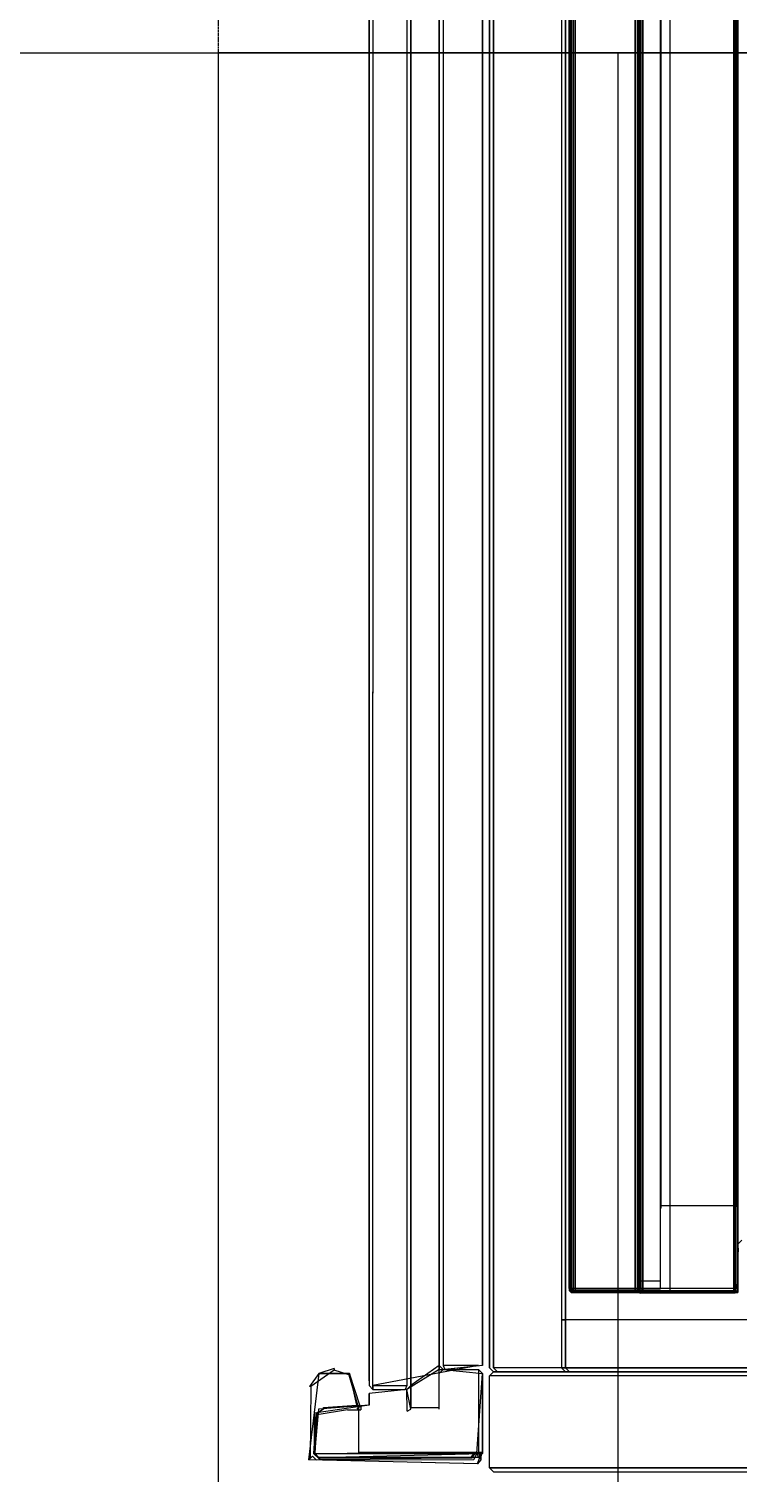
# Model space of a CAD drawing. Extents: x 11992 to 29481, y -6727 to 6811.
# Drawn here: x 15852.2 to 16029.7, y -1124.8 to -763.4 of the extents above; entities that cross this region are included whole.
import ezdxf

# ---------------------------------------------------------------- set-up
doc = ezdxf.new("R2010")
doc.units = 0
doc.header["$MEASUREMENT"] = 0
doc.linetypes.add('DASHED', pattern=[19.05, 12.7, -6.35])
doc.layers.get('0').update_dxf_attribs({"color": 8, "linetype": 'CONTINUOUS'})
doc.layers.add('DQ-BEAM-DASH', color=8, linetype='DASHED')

# ---------------------------------------------------------------- blocks, each defined once
blk = doc.blocks.new('MB-B')
at = {"layer": 'DQ-BEAM-DASH', "ltscale": 0.01}
blk.add_line((-14200, 4800), (-14200, 1800), dxfattribs=at)

msp = doc.modelspace()

# ---------------------------------------------------------------- linework, layer by layer
for p, q in [((15947.78, -539.09, -2387.56), (15947.78, -1108.46, -2387.56)), ((15947.78, -1108.46, -78.91), (15947.78, -539.09, -78.91)), ((15954.78, -539.09, -2387.56), (15954.78, -1108.46, -2387.56)), ((15954.78, -539.09, -78.91), (15954.78, -1108.46, -78.91)), ((15937.33, -544.79, -2381.58), (15937.32, -1102.86, -2381.58)), ((15938.32, -1102.86, -2415.25), (15938.33, -544.79, -2415.25)), ((15938.32, -1103.86, -84.15), (15938.33, -544.79, -50.9)), ((15946.77, -544.79, -2380.58), (15946.77, -1102.86, -2380.58)), ((15946.77, -544.79, -85.57), (15946.77, -1102.86, -85.57)), ((15947.77, -544.79, -2381.58), (15947.77, -1102.86, -2381.58)), ((15947.77, -1102.86, -2387.52), (15947.77, -544.79, -2387.52)), ((15947.77, -1102.86, -78.63), (15947.77, -544.79, -78.63)), ((15937.32, -545.92, -84.57), (15937.32, -1102.86, -84.57)), ((15937.32, -1101.72, -78.63), (15937.32, -545.92, -78.63)), ((15937.33, -545.92, -2387.52), (15937.32, -1101.72, -2387.52)), ((15937.32, -1101.72, -77.63), (15937.32, -545.92, -77.63)), ((15937.32, -1101.72, -2388.52), (15937.33, -545.92, -2388.52)), ((15954.84, -548.79, -77.63), (15954.84, -1098.86, -77.63)), ((15954.84, -548.79, -2388.52), (15954.84, -1098.86, -2388.52)), ((15954.84, -549.79, -2381.58), (15954.84, -1097.86, -2381.58)), ((15955.84, -549.79, -85.57), (15955.84, -1097.86, -85.57)), ((15955.84, -549.79, -2380.58), (15955.84, -1097.86, -2380.58)), ((15965.69, -549.79, -51.9), (15965.69, -1097.86, -51.9)), ((15965.69, -1097.86, -84.57), (15965.69, -549.79, -84.57)), ((15965.69, -1097.86, -2414.25), (15965.69, -549.79, -2414.25)), ((15967.49, -1098.46, -2416.43), (15967.49, -550.46, -2416.43)), ((15967.49, -1098.46, -2391.43), (15967.49, -550.46, -2391.43)), ((15967.49, -550.46, -2439.43), (15967.49, -1098.46, -2439.43)), ((15967.49, -550.46, -2414.43), (15967.49, -1098.46, -2414.43)), ((15968.49, -550.46, -2415.43), (15968.49, -1098.46, -2415.43)), ((15968.49, -550.46, -2390.43), (15968.49, -1098.46, -2390.43)), ((15968.49, -1098.46, -2440.43), (15968.49, -550.46, -2440.43)), ((15968.49, -1098.46, -2415.43), (15968.49, -550.46, -2415.43)), ((15985.49, -550.46, -48.68), (15985.49, -1098.46, -71.61)), ((15986.49, -1098.46, -72.61), (15986.49, -550.46, -72.61)), ((15986.49, -1098.46, -458.42), (15986.49, -550.46, -458.43)), ((15986.49, -550.46, -47.68), (15986.49, -1098.46, -47.67)), ((15986.49, -550.46, -433.49), (15986.49, -1098.46, -433.48)), ((15985.49, -562.41, -457.43), (15985.49, -1098.46, -434.48)), ((15987.37, -566.7, -1765.16), (15987.38, -1078.65, -1765.16)), ((15987.38, -1078.65, -1764.66), (15987.37, -566.7, -1764.66)), ((15987.37, -566.7, -1770.24), (15987.38, -1078.65, -1770.24)), ((15987.37, -566.7, -1918.3), (15987.38, -1078.65, -1918.3)), ((15987.38, -1078.65, -1917.8), (15987.37, -566.7, -1917.8)), ((15987.37, -566.7, -1923.38), (15987.38, -1078.65, -1923.38)), ((15987.5, -566.7, -1923.76), (15987.5, -1078.65, -1923.76)), ((15987.5, -566.7, -1764.28), (15987.5, -1078.65, -1764.28)), ((15987.5, -566.7, -1770.61), (15987.5, -1078.65, -1770.61)), ((15987.5, -566.7, -1917.43), (15987.5, -1078.65, -1917.43)), ((15987.87, -566.7, -1923.88), (15987.88, -1078.65, -1923.88)), ((15987.88, -1078.65, -1764.16), (15987.87, -566.7, -1764.16)), ((15987.87, -566.7, -1770.74), (15987.88, -1078.65, -1770.74)), ((15987.88, -1078.65, -1917.3), (15987.87, -566.7, -1917.3)), ((15988.37, -565.7, -1917.8), (15988.38, -1079.65, -1917.8)), ((15988.38, -1078.65, -1770.74), (15988.37, -565.7, -1770.24)), ((15988.37, -565.7, -1764.66), (15988.38, -1079.65, -1764.66)), ((15988.38, -1079.65, -1923.38), (15988.37, -566.7, -1923.88)), ((15988.9, -1078.65, -1770.74), (15988.9, -565.7, -1770.24)), ((15988.9, -1078.65, -1923.88), (15988.9, -565.7, -1923.38)), ((15988.9, -566.7, -1764.16), (15988.9, -1079.65, -1764.66)), ((15988.9, -566.7, -1917.3), (15988.9, -1079.65, -1917.8)), ((16003.95, -1079.65, -1766.42), (16003.95, -565.7, -1766.42)), ((16003.95, -565.7, -1919.57), (16003.95, -1078.65, -1920.07)), ((16003.95, -1079.65, -1917.8), (16003.95, -565.7, -1917.8)), ((16003.95, -566.2, -1764.16), (16003.95, -1079.15, -1764.16)), ((16004.48, -1079.15, -1919.9), (16004.48, -566.2, -1919.9)), ((16004.48, -1079.15, -1766.76), (16004.48, -566.2, -1766.76)), ((16004.82, -1079.52, -1766.59), (16004.82, -565.83, -1766.59)), ((16004.82, -565.83, -1919.73), (16004.82, -1079.52, -1919.73)), ((16004.94, -565.7, -1765.16), (16004.94, -1078.65, -1765.16)), ((16004.94, -565.7, -1766.21), (16004.94, -1079.65, -1766.21)), ((16004.94, -1079.65, -1764.66), (16004.94, -565.7, -1764.66)), ((16004.94, -1079.65, -1918.3), (16004.94, -565.7, -1918.3)), ((16004.94, -1079.15, -1917.3), (16004.94, -565.7, -1917.8)), ((16004.94, -566.7, -1919.36), (16004.94, -1079.65, -1919.36)), ((16004.99, -1079.67, -1918.45), (16004.99, -565.84, -1918.45)), ((16004.99, -1079.67, -2068.31), (16004.99, -565.84, -2068.31)), ((16004.99, -1079.67, -1915.16), (16004.99, -565.84, -1915.16)), ((16004.99, -566.4, -1761.46), (16004.99, -1079.11, -1761.46)), ((16004.99, -1079.11, -1601.18), (16004.99, -566.4, -1601.18)), ((16005.19, -1079.81, -2068.45), (16005.19, -565.7, -1918.31)), ((16005.19, -1079.81, -1765.17), (16005.19, -565.7, -1765.17)), ((16005.19, -566.7, -1914.3), (16005.19, -1078.81, -1914.3)), ((16005.19, -1078.81, -1766.17), (16005.19, -566.7, -1766.17)), ((16005.19, -566.7, -2067.45), (16005.19, -1078.81, -2067.45)), ((16005.19, -1078.81, -1919.31), (16005.19, -566.7, -1919.31)), ((16005.69, -565.7, -1762.16), (16005.69, -1079.81, -1762.16)), ((16005.69, -1079.81, -1600.48), (16005.69, -565.7, -1600.48)), ((16005.82, -1079.65, -1764.66), (16005.82, -565.7, -1764.66)), ((16005.82, -565.7, -1917.8), (16005.82, -1079.65, -1917.8)), ((16005.82, -565.7, -1765.16), (16005.82, -1079.65, -1765.16)), ((16005.82, -565.7, -1918.3), (16005.82, -1079.65, -1918.3)), ((16010.19, -566.7, -1914.3), (16010.19, -1078.81, -1914.3)), ((16010.19, -566.7, -1766.17), (16010.19, -1078.81, -1766.17)), ((16010.19, -566.7, -2067.45), (16010.19, -1078.81, -2067.45)), ((16010.19, -566.7, -1919.31), (16010.19, -1078.81, -1919.31)), ((16012.69, -1079.81, -1600.48), (16012.69, -565.7, -1600.48)), ((16012.69, -1079.81, -1762.16), (16012.69, -565.7, -1762.16)), ((16028.6, -565.7, -2068.45), (16028.6, -1079.81, -1918.31)), ((16028.6, -1079.81, -1915.3), (16028.6, -565.7, -1765.17)), ((16028.67, -565.7, -1765.16), (16028.67, -1079.65, -1765.16)), ((16028.67, -565.7, -1918.3), (16028.67, -1079.65, -1918.3)), ((16028.67, -1079.65, -1917.8), (16028.67, -566.7, -1917.3)), ((16028.67, -566.7, -1764.16), (16028.67, -1079.65, -1764.66)), ((16028.9, -1079.81, -1616.61), (16028.9, -565.7, -1616.61)), ((16028.9, -1079.81, -1762.16), (16028.9, -565.7, -1762.16)), ((16029.15, -1079.15, -1764.16), (16029.15, -566.2, -1764.16)), ((16029.15, -1079.15, -1917.3), (16029.15, -566.2, -1917.3)), ((16029.53, -1079.52, -1764.28), (16029.53, -565.83, -1764.28)), ((16029.53, -565.83, -1917.43), (16029.53, -1079.52, -1917.43)), ((16029.6, -566.4, -1761.46), (16029.6, -1079.11, -1761.46)), ((16029.6, -566.4, -1617.31), (16029.6, -1079.11, -1617.31)), ((16029.65, -1079.65, -1918.3), (16029.65, -565.7, -1918.3)), ((16029.65, -1079.65, -1917.8), (16029.65, -565.7, -1917.8)), ((16029.65, -565.7, -1764.66), (16029.65, -1079.65, -1764.66)), ((16029.65, -565.7, -1765.16), (16029.65, -1079.65, -1765.16)), ((16004.99, -1079.67, -1918.45), (16004.99, -568.56, -2065.59)), ((16005.19, -568.7, -1912.3), (16005.19, -1076.81, -1912.3)), ((16005.19, -568.7, -2065.45), (16005.19, -1076.81, -2065.45)), ((16010.22, -1076.81, -1912.3), (16010.22, -568.7, -1912.3)), ((16010.22, -1076.81, -2065.45), (16010.22, -568.7, -2065.45)), ((16029.6, -568.41, -2065.74), (16029.6, -1077.1, -1921.02)), ((16029.6, -582.46, -1911.28), (16029.6, -1067.54, -1911.28)), ((16029.6, -1067.54, -1897.28), (16029.6, -582.46, -1897.28)), ((16029.6, -582.46, -2064.43), (16029.6, -1067.54, -2064.43)), ((16029.6, -1067.54, -2050.43), (16029.6, -582.46, -2050.43)), ((16029.6, -582.46, -1760.16), (16029.6, -1067.54, -1760.16)), ((16029.6, -1067.54, -1746.16), (16029.6, -582.46, -1746.16)), ((16010.22, -1058.66, -1896.15), (16010.22, -586.86, -1896.15)), ((16010.22, -1058.66, -2049.3), (16010.22, -586.86, -2049.3)), ((16010.42, -1057.81, -1785.17), (16010.42, -587.71, -1895.3)), ((16010.42, -1057.81, -2048.45), (16010.42, -587.71, -1938.31)), ((16029.4, -587.71, -1785.17), (16029.4, -1057.81, -1785.17)), ((16029.4, -587.71, -1938.31), (16029.4, -1057.81, -1938.31)), ((16029.6, -586.86, -1896.15), (16029.6, -1058.66, -1784.32)), ((16029.6, -586.86, -2049.3), (16029.6, -1058.66, -1937.46)), ((12599.59, -769.4, -40.43), (19099.59, -769.4, -40.43)), ((12599.59, -769.4, 379.57), (19099.59, -769.4, 379.57)), ((16099.59, -769.4, -40.43), (15899.59, -769.41, -40.43)), ((15899.59, -769.41, 379.57), (16099.59, -769.4, 379.57)), ((15899.59, -769.41, 379.57), (15899.59, -2319.41, 379.57)), ((15899.59, -769.41, -40.43), (15899.59, -769.41, 379.57)), ((15899.59, -769.41, -40.43), (15899.59, -2319.41, -40.43)), ((15999.62, -769.41, -2440.43), (15999.62, -3969.41, -2440.43)), ((16099.62, -769.41, -2440.43), (15999.62, -769.41, -2440.43)), ((16010.22, -1058.66, -1784.32), (16010.42, -1057.81, -1785.17)), ((16010.42, -1057.81, -1895.3), (16010.22, -1058.66, -1896.15)), ((16010.22, -1058.66, -1937.46), (16010.42, -1057.81, -1938.31)), ((16010.42, -1057.81, -2048.45), (16010.22, -1058.66, -2049.3)), ((16010.22, -1076.81, -1912.3), (16010.22, -1058.66, -1896.15)), ((16010.22, -1076.81, -1768.17), (16010.22, -1058.66, -1784.32)), ((16010.22, -1076.81, -2065.45), (16010.22, -1058.66, -2049.3)), ((16010.22, -1076.81, -1921.31), (16010.22, -1058.66, -1937.46)), ((16010.42, -1057.81, -1895.3), (16029.4, -1057.81, -1895.3)), ((16010.42, -1057.81, -1785.17), (16029.4, -1057.81, -1785.17)), ((16010.42, -1057.81, -2048.45), (16029.4, -1057.81, -2048.45)), ((16010.42, -1057.81, -1938.31), (16029.4, -1057.81, -1938.31)), ((16029.6, -1058.66, -1896.15), (16029.4, -1057.81, -1895.3)), ((16029.6, -1058.66, -2049.3), (16029.4, -1057.81, -2048.45)), ((16029.6, -1058.66, -1784.32), (16029.4, -1057.81, -1785.17)), ((16029.6, -1058.66, -1937.46), (16029.4, -1057.81, -1938.31)), ((16029.6, -1067.54, -1911.28), (16030.6, -1066.54, -1913.28)), ((16029.6, -1067.54, -1897.28), (16030.6, -1066.54, -1895.28)), ((16029.6, -1067.54, -2064.43), (16030.6, -1066.54, -2066.43)), ((16029.6, -1067.54, -2050.43), (16030.6, -1066.54, -2048.43)), ((16029.6, -1067.54, -1760.16), (16030.1, -1067.04, -1761.66)), ((16029.6, -1067.54, -1746.16), (16030.1, -1067.04, -1744.66)), ((16029.6, -1067.54, -1911.28), (16029.6, -1067.54, -1897.28)), ((16029.6, -1067.54, -1911.28), (16029.71, -1069.41, -1911.28)), ((16029.6, -1067.54, -1897.28), (16029.71, -1069.41, -1897.28)), ((16029.6, -1067.54, -2064.43), (16029.6, -1067.54, -2050.43)), ((16029.6, -1067.54, -2064.43), (16029.71, -1069.41, -2064.43)), ((16029.6, -1067.54, -2050.43), (16029.71, -1069.41, -2050.43)), ((16029.6, -1067.54, -1760.16), (16029.6, -1067.54, -1746.16)), ((16029.6, -1067.54, -1760.16), (16029.71, -1069.41, -1760.16)), ((16029.6, -1067.54, -1746.16), (16029.71, -1069.41, -1746.16)), ((16004.99, -1076.95, -1912.45), (16005.19, -1076.81, -1912.3)), ((16004.99, -1076.95, -1921.17), (16005.19, -1076.81, -1921.31)), ((16004.99, -1076.95, -2065.59), (16005.19, -1076.81, -2065.45)), ((16004.99, -1076.95, -1768.03), (16005.19, -1076.81, -1768.17)), ((16004.99, -1076.95, -1912.45), (16004.99, -1076.95, -1768.03)), ((16004.99, -1076.95, -2065.59), (16004.99, -1076.95, -1921.17)), ((16010.22, -1076.81, -1912.3), (16005.19, -1076.81, -1912.3)), ((16010.22, -1076.81, -1768.17), (16005.19, -1076.81, -1768.17)), ((16005.19, -1076.81, -1912.3), (16005.19, -1076.81, -1768.17)), ((16010.22, -1076.81, -2065.45), (16005.19, -1076.81, -2065.45)), ((16010.22, -1076.81, -1921.31), (16005.19, -1076.81, -1921.31)), ((16005.19, -1076.81, -2065.45), (16005.19, -1076.81, -1921.31)), ((15987.38, -1078.65, -1765.16), (15987.44, -1079.08, -1765.16)), ((15987.38, -1078.65, -1764.66), (15987.44, -1079.08, -1764.66)), ((15987.38, -1078.65, -1770.24), (15987.44, -1079.08, -1770.24)), ((15987.38, -1078.65, -1764.66), (16004.94, -1078.65, -1766.21)), ((15987.38, -1078.65, -1918.3), (15987.44, -1079.08, -1918.3)), ((15987.38, -1078.65, -1917.8), (15987.44, -1079.08, -1917.8)), ((15988.38, -1078.65, -1764.16), (15987.38, -1078.65, -1764.66)), ((15987.38, -1078.65, -1923.38), (15987.44, -1079.08, -1923.38)), ((15987.38, -1078.65, -1917.8), (16004.48, -1078.65, -1919.9)), ((15988.38, -1078.65, -1917.3), (15987.38, -1078.65, -1917.8)), ((15987.44, -1079.08, -1917.8), (15987.52, -1079.05, -1917.43)), ((15987.44, -1079.08, -1770.24), (15987.52, -1079.05, -1770.61)), ((15987.44, -1079.08, -1923.38), (15987.52, -1079.05, -1923.76)), ((15987.44, -1079.08, -1764.66), (15987.52, -1079.05, -1764.28)), ((15987.62, -1079.4, -1770.24), (15987.44, -1079.08, -1770.24)), ((15987.44, -1079.08, -1917.8), (15987.44, -1079.08, -1918.3)), ((15987.44, -1079.08, -1917.8), (15987.62, -1079.4, -1917.8)), ((15987.44, -1079.08, -1918.3), (15987.62, -1079.4, -1918.3)), ((15987.44, -1079.08, -1918.3), (15987.44, -1079.08, -1923.38)), ((15987.62, -1079.4, -1923.38), (15987.44, -1079.08, -1923.38)), ((15987.44, -1079.08, -1764.66), (15987.44, -1079.08, -1765.16)), ((15987.44, -1079.08, -1764.66), (15987.62, -1079.4, -1764.66)), ((15987.44, -1079.08, -1765.16), (15987.62, -1079.4, -1765.16)), ((15987.44, -1079.08, -1765.16), (15987.44, -1079.08, -1770.24)), ((15987.5, -1078.65, -1917.43), (15987.52, -1079.05, -1917.43)), ((15987.5, -1078.65, -1923.76), (15987.52, -1079.05, -1923.76)), ((15987.5, -1078.65, -1764.28), (15987.52, -1079.05, -1764.28)), ((15987.5, -1078.65, -1770.61), (15987.52, -1079.05, -1770.61)), ((15987.78, -1078.96, -1764.16), (15987.52, -1079.05, -1764.28)), ((15987.78, -1078.96, -1770.74), (15987.52, -1079.05, -1770.61)), ((15987.78, -1078.96, -1917.3), (15987.52, -1079.05, -1917.43)), ((15987.78, -1078.96, -1923.88), (15987.52, -1079.05, -1923.76)), ((15987.52, -1079.05, -1764.28), (15987.71, -1079.31, -1764.28)), ((15987.52, -1079.05, -1917.43), (15987.71, -1079.31, -1917.43)), ((15987.52, -1079.05, -1770.61), (15987.71, -1079.31, -1770.61)), ((15987.52, -1079.05, -1923.76), (15987.71, -1079.31, -1923.76)), ((15987.62, -1079.4, -1770.24), (15987.71, -1079.31, -1770.61)), ((15987.62, -1079.4, -1917.8), (15987.71, -1079.31, -1917.43)), ((15987.62, -1079.4, -1923.38), (15987.71, -1079.31, -1923.76)), ((15987.62, -1079.4, -1764.66), (15987.71, -1079.31, -1764.28)), ((15987.62, -1079.4, -1765.16), (15987.62, -1079.4, -1770.24)), ((15987.62, -1079.4, -1917.8), (15987.62, -1079.4, -1918.3)), ((15987.62, -1079.4, -1917.8), (15987.94, -1079.58, -1917.8)), ((15987.94, -1079.58, -1770.24), (15987.62, -1079.4, -1770.24)), ((15987.62, -1079.4, -1918.3), (15987.62, -1079.4, -1923.38)), ((15987.94, -1079.58, -1923.38), (15987.62, -1079.4, -1923.38)), ((15987.94, -1079.58, -1765.16), (15987.62, -1079.4, -1765.16)), ((15987.62, -1079.4, -1764.66), (15987.62, -1079.4, -1765.16)), ((15987.62, -1079.4, -1764.66), (15987.94, -1079.58, -1764.66)), ((15987.94, -1079.58, -1918.3), (15987.62, -1079.4, -1918.3)), ((15987.98, -1079.04, -1764.16), (15987.71, -1079.31, -1764.28)), ((15987.98, -1079.04, -1770.74), (15987.71, -1079.31, -1770.61)), ((15987.98, -1079.04, -1917.3), (15987.71, -1079.31, -1917.43)), ((15987.98, -1079.04, -1923.88), (15987.71, -1079.31, -1923.76)), ((15987.97, -1079.5, -1764.28), (15987.71, -1079.31, -1764.28)), ((15987.97, -1079.5, -1770.61), (15987.71, -1079.31, -1770.61)), ((15987.97, -1079.5, -1917.43), (15987.71, -1079.31, -1917.43)), ((15987.97, -1079.5, -1923.76), (15987.71, -1079.31, -1923.76)), ((15987.88, -1078.65, -1770.74), (15987.78, -1078.96, -1770.74)), ((15987.88, -1078.65, -1923.88), (15987.78, -1078.96, -1923.88)), ((15987.88, -1078.65, -1764.16), (15987.78, -1078.96, -1764.16)), ((15987.88, -1078.65, -1917.3), (15987.78, -1078.96, -1917.3)), ((15987.78, -1078.96, -1764.16), (15987.98, -1079.04, -1764.16)), ((15987.98, -1079.04, -1770.74), (15987.78, -1078.96, -1770.74)), ((15987.78, -1078.96, -1917.3), (15987.98, -1079.04, -1917.3)), ((15987.98, -1079.04, -1923.88), (15987.78, -1078.96, -1923.88)), ((15987.94, -1079.58, -1764.66), (15987.97, -1079.5, -1764.28)), ((15987.94, -1079.58, -1770.24), (15987.97, -1079.5, -1770.61)), ((15987.94, -1079.58, -1917.8), (15987.97, -1079.5, -1917.43)), ((15987.94, -1079.58, -1923.38), (15987.97, -1079.5, -1923.76)), ((15987.94, -1079.58, -1764.66), (15988.38, -1079.65, -1764.66)), ((15987.94, -1079.58, -1770.24), (15987.94, -1079.58, -1765.16)), ((15987.94, -1079.58, -1770.24), (15988.38, -1079.65, -1770.24)), ((15987.94, -1079.58, -1917.8), (15988.38, -1079.65, -1917.8)), ((15988.38, -1079.65, -1765.16), (15987.94, -1079.58, -1765.16)), ((15987.94, -1079.58, -1923.38), (15987.94, -1079.58, -1918.3)), ((15987.94, -1079.58, -1923.38), (15988.38, -1079.65, -1923.38)), ((15987.94, -1079.58, -1765.16), (15987.94, -1079.58, -1764.66)), ((15988.38, -1079.65, -1918.3), (15987.94, -1079.58, -1918.3)), ((15987.94, -1079.58, -1918.3), (15987.94, -1079.58, -1917.8)), ((15988.06, -1079.24, -1770.74), (15987.97, -1079.5, -1770.61)), ((15988.06, -1079.24, -1764.16), (15987.97, -1079.5, -1764.28)), ((15988.06, -1079.24, -1923.88), (15987.97, -1079.5, -1923.76)), ((15988.06, -1079.24, -1917.3), (15987.97, -1079.5, -1917.43)), ((15987.97, -1079.5, -1764.28), (15988.38, -1079.52, -1764.28)), ((15988.38, -1079.52, -1770.61), (15987.97, -1079.5, -1770.61)), ((15987.97, -1079.5, -1917.43), (15988.38, -1079.52, -1917.43)), ((15988.38, -1079.52, -1923.76), (15987.97, -1079.5, -1923.76)), ((15988.38, -1078.65, -1764.16), (15987.98, -1079.04, -1764.16)), ((15988.38, -1078.65, -1917.3), (15987.98, -1079.04, -1917.3)), ((15988.38, -1078.65, -1770.74), (15987.98, -1079.04, -1770.74)), ((15988.38, -1078.65, -1923.88), (15987.98, -1079.04, -1923.88)), ((15988.06, -1079.24, -1770.74), (15987.98, -1079.04, -1770.74)), ((15987.98, -1079.04, -1764.16), (15988.06, -1079.24, -1764.16)), ((15988.06, -1079.24, -1923.88), (15987.98, -1079.04, -1923.88)), ((15987.98, -1079.04, -1917.3), (15988.06, -1079.24, -1917.3)), ((15988.38, -1079.15, -1764.16), (15988.06, -1079.24, -1764.16)), ((15988.38, -1079.15, -1923.88), (15988.06, -1079.24, -1923.88)), ((15988.38, -1079.15, -1917.3), (15988.06, -1079.24, -1917.3)), ((15988.38, -1079.15, -1770.74), (15988.06, -1079.24, -1770.74)), ((16005.82, -1078.65, -1764.16), (15988.38, -1078.65, -1764.16)), ((16005.82, -1078.65, -1917.3), (15988.38, -1078.65, -1917.3)), ((15988.38, -1078.65, -1770.74), (15988.38, -1079.65, -1770.24)), ((15988.38, -1079.15, -1764.16), (16029.15, -1079.15, -1764.16)), ((15988.38, -1079.15, -1917.3), (16029.15, -1079.15, -1917.3)), ((16004.48, -1079.15, -1766.76), (15988.38, -1079.15, -1770.74)), ((16004.48, -1079.15, -1919.9), (15988.38, -1079.15, -1923.88)), ((16004.82, -1079.52, -1919.73), (15988.38, -1079.52, -1923.76)), ((16029.53, -1079.52, -1917.43), (15988.38, -1079.52, -1917.43)), ((15988.38, -1079.52, -1764.28), (16029.53, -1079.52, -1764.28)), ((16004.82, -1079.52, -1766.59), (15988.38, -1079.52, -1770.61)), ((15988.38, -1079.65, -1765.16), (16005.82, -1079.65, -1764.66)), ((15988.38, -1079.65, -1764.66), (15988.9, -1079.65, -1764.66)), ((15988.38, -1079.65, -1770.24), (16004.94, -1079.65, -1765.16)), ((15988.38, -1079.65, -1923.38), (16004.94, -1079.65, -1919.36)), ((15988.38, -1079.65, -1917.8), (15988.9, -1079.65, -1917.8)), ((15988.9, -1078.65, -1770.74), (15988.9, -1079.65, -1770.24)), ((15988.9, -1078.65, -1923.88), (15988.9, -1079.65, -1923.38)), ((15988.9, -1079.65, -1918.3), (15988.9, -1079.65, -1923.38)), ((16003.95, -1079.65, -1766.42), (15988.9, -1079.65, -1770.24)), ((15988.9, -1079.65, -1917.8), (16003.95, -1079.65, -1917.8)), ((16003.95, -1078.65, -1920.07), (16003.95, -1079.65, -1919.57)), ((16003.95, -1079.65, -1764.66), (16003.95, -1079.15, -1764.16)), ((16004.94, -1079.65, -1917.8), (16003.95, -1079.65, -1918.3)), ((16028.67, -1079.65, -1917.8), (16003.95, -1079.65, -1919.57)), ((16003.95, -1079.65, -1764.66), (16004.94, -1079.65, -1766.21)), ((16004.94, -1078.65, -1918.3), (16004.48, -1078.65, -1919.9)), ((16004.48, -1079.15, -1766.76), (16004.82, -1079.52, -1766.59)), ((16004.48, -1079.15, -1919.9), (16004.82, -1079.52, -1919.73)), ((16004.94, -1079.65, -1766.21), (16004.82, -1079.52, -1766.59)), ((16004.94, -1079.65, -1919.36), (16004.82, -1079.52, -1919.73)), ((16029.65, -1078.65, -1764.66), (16004.94, -1078.65, -1766.21)), ((16004.94, -1079.65, -1765.16), (16004.94, -1078.65, -1765.16)), ((16029.65, -1078.65, -1917.8), (16004.94, -1078.65, -1918.3)), ((16004.94, -1079.65, -1917.8), (16004.94, -1079.15, -1917.3)), ((16004.94, -1079.65, -1765.16), (16004.94, -1079.65, -1764.66)), ((16029.65, -1079.65, -1764.66), (16004.94, -1079.65, -1766.21)), ((16004.94, -1079.65, -1919.36), (16005.82, -1079.65, -1918.3)), ((16004.99, -1079.11, -1761.46), (16004.99, -1079.11, -1601.18)), ((16004.99, -1079.11, -1761.46), (16005.69, -1079.81, -1762.16)), ((16004.99, -1079.11, -1601.18), (16005.69, -1079.81, -1600.48)), ((16004.99, -1079.67, -1915.16), (16004.99, -1079.67, -1765.31)), ((16004.99, -1079.67, -1915.16), (16005.19, -1079.81, -1915.3)), ((16004.99, -1079.67, -1918.45), (16005.19, -1079.81, -1918.31)), ((16004.99, -1079.67, -2068.31), (16004.99, -1079.67, -1918.45)), ((16004.99, -1079.67, -2068.31), (16005.19, -1079.81, -2068.45)), ((16004.99, -1079.67, -1765.31), (16005.19, -1079.81, -1765.17)), ((16010.19, -1078.81, -1766.17), (16005.19, -1078.81, -1914.3)), ((16028.6, -1079.81, -1765.17), (16005.19, -1079.81, -1765.17)), ((16028.6, -1079.81, -1918.31), (16005.19, -1079.81, -1918.31)), ((16028.6, -1079.81, -1915.3), (16005.19, -1079.81, -1915.3)), ((16005.19, -1079.81, -1915.3), (16005.19, -1079.81, -1765.17)), ((16028.6, -1079.81, -2068.45), (16005.19, -1079.81, -2068.45)), ((16005.19, -1079.81, -2068.45), (16005.19, -1079.81, -1918.31)), ((16028.9, -1079.81, -1762.16), (16005.69, -1079.81, -1600.48)), ((16028.67, -1079.65, -1765.16), (16005.82, -1079.65, -1765.16)), ((16010.19, -1078.81, -1919.31), (16010.19, -1078.81, -2067.45)), ((16010.19, -1078.81, -2067.45), (16010.19, -1078.81, -1919.31)), ((16028.9, -1079.81, -1616.61), (16012.69, -1079.81, -1600.48)), ((16028.6, -1079.81, -1765.17), (16029.6, -1077.1, -1767.87)), ((16028.6, -1079.81, -1918.31), (16029.6, -1077.1, -1921.02)), ((16028.6, -1079.81, -1915.3), (16029.6, -1077.1, -1912.6)), ((16028.6, -1079.81, -2068.45), (16029.6, -1077.1, -2065.74)), ((16028.67, -1079.65, -1917.8), (16029.65, -1079.65, -1918.3)), ((16028.67, -1079.65, -1764.66), (16029.65, -1079.65, -1765.16)), ((16029.6, -1079.11, -1617.31), (16028.9, -1079.81, -1616.61)), ((16029.6, -1079.11, -1761.46), (16028.9, -1079.81, -1762.16)), ((16029.53, -1079.52, -1917.43), (16029.15, -1079.15, -1917.3)), ((16029.53, -1079.52, -1764.28), (16029.15, -1079.15, -1764.16)), ((16029.65, -1079.65, -1917.8), (16029.53, -1079.52, -1917.43)), ((16029.65, -1079.65, -1764.66), (16029.53, -1079.52, -1764.28)), ((16029.6, -1077.1, -1912.6), (16029.6, -1077.1, -1767.87)), ((16029.6, -1077.1, -2065.74), (16029.6, -1077.1, -1921.02)), ((16029.6, -1079.11, -1617.31), (16029.6, -1079.11, -1761.46)), ((16029.65, -1079.65, -1764.66), (16029.65, -1079.65, -1765.16)), ((15985.49, -1086.5, -48.67), (15986.49, -1086.5, -47.67)), ((16106.35, -1086.5, -72.61), (15985.49, -1086.5, -71.61)), ((15985.49, -1086.5, -434.48), (15986.49, -1086.5, -433.48)), ((16106.35, -1086.5, -458.42), (15985.49, -1086.5, -457.42)), ((16531.62, -1086.5, -47.67), (15986.49, -1086.5, -47.67)), ((16106.35, -1086.5, -433.48), (15986.49, -1086.5, -433.48)), ((15964.69, -1097.86, -2415.25), (15938.32, -1102.86, -2415.25)), ((15964.69, -1097.86, -50.9), (15938.32, -1102.86, -50.9)), ((15954.84, -1097.86, -2387.52), (15947.77, -1102.86, -2387.52)), ((15954.84, -1097.86, -78.63), (15947.77, -1102.86, -78.63)), ((15954.84, -1097.86, -2387.52), (15954.84, -1097.86, -2381.58)), ((15954.84, -1097.86, -78.63), (15954.84, -1097.86, -84.57)), ((15955.84, -1098.86, -84.15), (15954.84, -1097.86, -84.57)), ((15955.84, -1097.86, -2380.58), (15956.26, -1098.86, -2381.58)), ((15964.69, -1097.86, -2415.25), (15955.84, -1097.86, -2380.58)), ((15964.69, -1097.86, -50.9), (15955.84, -1097.86, -85.57)), ((15955.84, -1098.86, -84.15), (15964.69, -1097.86, -85.57)), ((15965.69, -1097.86, -2381.58), (15956.26, -1098.86, -2381.58)), ((15967.49, -1098.46, -2416.43), (15968.49, -1099.46, -2417.43)), ((15967.49, -1098.46, -2391.43), (15968.49, -1099.46, -2392.43)), ((15967.49, -1098.46, -2439.43), (15968.49, -1099.46, -2438.43)), ((15967.49, -1098.46, -2414.43), (15968.49, -1099.46, -2413.43)), ((15968.49, -1098.46, -2415.43), (15969.49, -1099.46, -2416.43)), ((15968.49, -1098.46, -2390.43), (15969.49, -1099.46, -2391.43)), ((15968.49, -1098.46, -2440.43), (15969.49, -1099.46, -2439.43)), ((16549.62, -1098.46, -2415.43), (15968.49, -1098.46, -2415.43)), ((15968.49, -1098.46, -2415.43), (15969.49, -1099.46, -2414.43)), ((16531.61, -1098.46, -2390.43), (15968.49, -1098.46, -2390.43)), ((15986.49, -1099.46, -49.67), (15985.49, -1098.46, -48.67)), ((15986.49, -1099.46, -435.48), (15985.49, -1098.46, -434.48)), ((15986.49, -1099.46, -70.61), (15985.49, -1098.46, -71.61)), ((15986.49, -1099.46, -456.42), (15985.49, -1098.46, -457.42)), ((15985.49, -1098.46, -48.67), (16106.35, -1098.46, -72.61)), ((15985.49, -1098.46, -434.48), (16106.35, -1098.46, -458.42)), ((15985.49, -1098.46, -48.67), (16531.62, -1098.46, -47.67)), ((16106.35, -1098.46, -433.48), (15985.49, -1098.46, -434.48)), ((15987.49, -1099.46, -71.61), (15986.49, -1098.46, -72.61)), ((15987.49, -1099.46, -457.42), (15986.49, -1098.46, -458.42)), ((15987.49, -1099.46, -48.67), (15986.49, -1098.46, -47.67)), ((15987.49, -1099.46, -434.48), (15986.49, -1098.46, -433.48)), ((15924.78, -1099.91, -2385.33), (15922.21, -1121.5, -2385.33)), ((15924.78, -1099.91, -80.42), (15922.21, -1121.5, -80.43)), ((15924.78, -1099.91, -51.34), (15922.4, -1103.14, -51.34)), ((15924.78, -1099.91, -2414.42), (15922.4, -1103.14, -2414.42)), ((15928.62, -1099.02, -50.86), (15922.76, -1103.18, -50.86)), ((15928.62, -1099.02, -2414.9), (15922.76, -1103.18, -2414.9)), ((15928.62, -1098.66, -51.34), (15924.78, -1099.91, -51.34)), ((15928.62, -1098.66, -2414.42), (15924.78, -1099.91, -2414.42)), ((15932.47, -1099.91, -80.42), (15924.78, -1099.91, -51.34)), ((15924.78, -1099.91, -2414.42), (15932.47, -1099.91, -2385.33)), ((15928.62, -1098.66, -2414.42), (15928.62, -1099.02, -2414.9)), ((15928.62, -1098.66, -51.34), (15928.62, -1099.02, -50.86)), ((15932.25, -1100.2, -2414.9), (15928.62, -1099.02, -2414.9)), ((15932.25, -1100.2, -50.86), (15928.62, -1099.02, -50.86)), ((15932.25, -1100.2, -2414.9), (15932.47, -1099.91, -2385.33)), ((15932.25, -1100.2, -50.86), (15932.47, -1099.91, -80.42)), ((15932.25, -1100.2, -50.86), (15934.78, -1108.93, -50.84)), ((15932.25, -1100.2, -2414.9), (15934.78, -1108.93, -2414.91)), ((15935.15, -1108.04, -80.42), (15932.47, -1099.91, -80.42)), ((15932.47, -1099.91, -2385.33), (15934.17, -1107.8, -2384.35)), ((15932.47, -1099.91, -80.42), (15934.17, -1107.8, -81.4)), ((15935.15, -1108.04, -2385.33), (15932.47, -1099.91, -2385.33)), ((15937.32, -1101.72, -2414.25), (15937.32, -1102.86, -2414.25)), ((15937.32, -1101.72, -2381.58), (15937.32, -1101.72, -2387.52)), ((15937.32, -1101.72, -84.57), (15937.32, -1101.72, -78.63)), ((15937.32, -1101.72, -2388.52), (15937.32, -1101.72, -2414.25)), ((15937.32, -1101.72, -77.63), (15937.32, -1101.72, -51.9)), ((15937.32, -1101.72, -51.9), (15937.32, -1102.86, -51.9)), ((15954.84, -1098.86, -77.63), (15946.77, -1103.86, -78.63)), ((15954.84, -1098.86, -2388.52), (15946.77, -1103.86, -2387.52)), ((15954.84, -1099.86, -2414.25), (15955.84, -1098.86, -2414.25)), ((15954.84, -1099.86, -51.9), (15955.84, -1098.86, -51.9)), ((15954.84, -1098.86, -2388.52), (15956.26, -1098.86, -2381.58)), ((15954.84, -1098.86, -77.63), (15955.84, -1098.86, -84.15)), ((15954.84, -1108.79, -51.9), (15954.84, -1099.86, -51.9)), ((15954.84, -1099.86, -2414.25), (15954.84, -1099.86, -51.9)), ((15954.84, -1108.79, -2414.25), (15954.84, -1099.86, -2414.25)), ((15955.84, -1098.86, -2414.25), (15965.69, -1099.86, -2414.25)), ((15955.84, -1098.86, -2414.25), (15964.69, -1098.86, -51.9)), ((15964.27, -1119.95, -2415.25), (15965.69, -1099.86, -2414.25)), ((15964.69, -1098.86, -51.9), (15964.69, -1119.53, -50.9)), ((15965.69, -1099.86, -51.9), (15964.69, -1098.86, -51.9)), ((15965.69, -1099.86, -51.9), (15965.69, -1119.95, -51.9)), ((15965.69, -1119.95, -2414.25), (15965.69, -1099.86, -2414.25)), ((15965.69, -1099.86, -51.9), (15965.69, -1099.86, -2414.25)), ((15968.49, -1099.46, -51.36), (15967.49, -1100.46, -50.36)), ((15968.49, -1099.46, -2439.43), (15967.49, -1100.46, -2440.43)), ((16550.62, -1100.46, -2440.43), (15967.49, -1100.46, -2440.43)), ((15967.49, -1123.46, -2440.43), (15967.49, -1100.46, -2440.43)), ((15967.49, -1123.46, -50.36), (15967.49, -1100.46, -50.36)), ((16550.62, -1100.46, -50.36), (15967.49, -1100.46, -50.36)), ((15967.49, -1100.46, -50.36), (15967.49, -1100.46, -2440.43)), ((15969.49, -1099.46, -2439.43), (15968.49, -1099.46, -2438.43)), ((15969.49, -1099.46, -2414.43), (15968.49, -1099.46, -2413.43)), ((15968.49, -1099.46, -2392.43), (16530.61, -1099.46, -2391.43)), ((15968.49, -1099.46, -2417.43), (16549.62, -1099.46, -2417.43)), ((15968.49, -1099.46, -51.36), (15968.49, -1099.46, -2439.43)), ((15968.49, -1099.46, -51.36), (16549.62, -1099.46, -51.36)), ((16549.62, -1099.46, -2438.43), (15969.49, -1099.46, -2416.43)), ((15969.49, -1099.46, -2391.43), (16530.61, -1099.46, -2414.43)), ((15987.49, -1099.46, -48.67), (16106.37, -1099.46, -71.61)), ((15987.49, -1099.46, -434.48), (16106.37, -1099.46, -457.42)), ((15922.76, -1103.18, -2414.9), (15922.4, -1103.14, -2414.42)), ((15922.76, -1103.18, -50.86), (15922.4, -1103.14, -51.34)), ((15922.76, -1103.18, -50.86), (15922.59, -1121.17, -50.86)), ((15922.76, -1103.18, -2414.9), (15922.59, -1121.17, -2414.9)), ((15937.32, -1102.86, -2381.58), (15938.32, -1103.86, -2382)), ((15937.32, -1102.86, -84.57), (15938.32, -1103.86, -84.15)), ((15946.77, -1103.86, -51.9), (15937.32, -1104.86, -51.9)), ((15937.32, -1107.8, -51.9), (15937.32, -1104.86, -51.9)), ((15937.33, -1104.86, -2414.25), (15937.32, -1104.86, -51.9)), ((15946.77, -1103.86, -2414.25), (15937.33, -1104.86, -2414.25)), ((15937.33, -1104.86, -2414.25), (15937.33, -1107.8, -2414.25)), ((15938.32, -1102.86, -2415.25), (15938.32, -1103.86, -2382)), ((15938.32, -1102.86, -2415.25), (15946.77, -1102.86, -2380.58)), ((15938.32, -1102.86, -50.9), (15946.77, -1102.86, -85.57)), ((15938.32, -1103.86, -84.15), (15946.35, -1103.86, -84.57)), ((15938.32, -1103.86, -2382), (15946.35, -1103.86, -2381.58)), ((15946.77, -1102.86, -2380.58), (15946.35, -1103.86, -2381.58)), ((15946.77, -1102.86, -85.57), (15946.35, -1103.86, -84.57)), ((15947.77, -1102.86, -2387.52), (15946.77, -1103.86, -2387.52)), ((15947.77, -1102.86, -78.63), (15946.77, -1103.86, -78.63)), ((15946.77, -1103.86, -2414.25), (15946.77, -1103.86, -51.9)), ((15947.77, -1108.79, -51.9), (15946.77, -1103.86, -51.9)), ((15946.89, -1109.28, -50.9), (15946.77, -1103.86, -51.9)), ((15946.89, -1109.28, -2415.25), (15946.77, -1103.86, -2414.25)), ((15947.77, -1108.79, -2414.25), (15946.77, -1103.86, -2414.25)), ((15947.77, -1102.86, -2387.52), (15947.77, -1102.86, -2381.58)), ((15937.33, -1107.8, -2414.25), (15923.72, -1109.8, -2414.25)), ((15924.72, -1108.8, -51.9), (15923.72, -1119.95, -51.9)), ((15926.04, -1108.72, -2384.6), (15924.11, -1110.05, -2384.6)), ((15926.04, -1108.72, -81.15), (15924.11, -1110.05, -81.15)), ((15931.95, -1108.97, -2386.27), (15924.35, -1110.27, -2386.34)), ((15931.95, -1108.97, -79.49), (15924.35, -1110.27, -79.42)), ((15937.32, -1107.8, -51.9), (15924.72, -1108.8, -51.9)), ((15925.9, -1108.36, -81.4), (15934.17, -1107.8, -81.4)), ((15925.9, -1108.36, -2384.35), (15934.17, -1107.8, -2384.35)), ((15926.04, -1108.72, -2384.6), (15925.9, -1108.36, -2384.35)), ((15926.04, -1108.72, -81.15), (15925.9, -1108.36, -81.4)), ((15931.95, -1108.97, -79.49), (15934.45, -1108.97, -76.12)), ((15931.95, -1108.97, -2386.27), (15935.28, -1108.97, -2399.88)), ((15935.15, -1108.04, -80.42), (15934.17, -1107.8, -81.4)), ((15935.15, -1108.04, -2385.33), (15934.17, -1107.8, -2384.35)), ((15934.34, -1108.69, -2385.28), (15935.15, -1108.04, -2385.33)), ((15934.34, -1108.69, -80.47), (15935.15, -1108.04, -80.42)), ((15934.34, -1108.69, -2385.28), (15934.45, -1108.97, -2389.63)), ((15934.34, -1108.69, -80.47), (15934.45, -1108.97, -76.12)), ((15934.45, -1108.97, -76.12), (15935.28, -1108.97, -65.88)), ((15934.76, -1119.65, -50.36), (15934.78, -1108.93, -50.84)), ((15934.76, -1119.65, -2415.4), (15934.78, -1108.93, -2414.91)), ((15934.78, -1108.93, -2414.91), (15935.28, -1108.97, -2399.88)), ((15934.78, -1108.93, -50.84), (15935.28, -1108.97, -65.88)), ((15935.15, -1108.04, -2385.33), (15935.28, -1108.08, -2399.88)), ((15935.15, -1108.04, -80.42), (15935.28, -1108.08, -65.88)), ((15935.28, -1108.08, -2399.88), (15935.28, -1108.97, -2399.88)), ((15935.28, -1108.08, -65.88), (15935.28, -1108.97, -65.88)), ((15937.33, -1107.8, -2414.25), (15937.32, -1107.8, -51.9)), ((15946.89, -1109.28, -50.9), (15947.77, -1108.79, -51.9)), ((15946.89, -1109.28, -2415.25), (15947.77, -1108.79, -2414.25)), ((15947.78, -1108.46, -2387.56), (15947.78, -1108.46, -78.91)), ((15954.78, -1108.46, -78.91), (15947.78, -1108.46, -78.91)), ((15954.78, -1108.46, -2387.56), (15947.78, -1108.46, -2387.56)), ((15954.78, -1108.46, -78.91), (15954.78, -1108.46, -2387.56)), ((15954.84, -1108.79, -2414.25), (15954.84, -1108.79, -51.9)), ((15924.11, -1110.05, -2384.6), (15923.46, -1119.93, -2384.6)), ((15924.11, -1110.05, -81.15), (15923.46, -1119.93, -81.15)), ((15923.72, -1109.8, -2413.12), (15923.72, -1119.95, -2413.12)), ((15923.72, -1109.8, -2414.25), (15923.72, -1119.95, -2414.25)), ((15923.72, -1119.95, -53.03), (15923.72, -1109.8, -53.03)), ((15923.72, -1109.8, -53.03), (15923.72, -1109.8, -2413.12)), ((15924.35, -1110.27, -2386.34), (15923.75, -1119.81, -2386.34)), ((15924.35, -1110.27, -79.42), (15923.75, -1119.81, -79.42)), ((15924.35, -1110.27, -2386.34), (15924.11, -1110.05, -2384.6)), ((15924.35, -1110.27, -79.42), (15924.11, -1110.05, -81.15)), ((15923.75, -1119.81, -79.42), (15923.46, -1119.93, -81.15)), ((15923.75, -1119.81, -2386.34), (15923.46, -1119.93, -2384.6)), ((15923.46, -1119.93, -81.15), (15924.83, -1121.21, -81.15)), ((15923.46, -1119.93, -2384.6), (15924.83, -1121.21, -2384.6)), ((15923.72, -1119.95, -51.9), (15964.69, -1119.53, -50.9)), ((15923.72, -1119.95, -51.9), (15924.72, -1120.95, -51.9)), ((15923.72, -1119.95, -2413.12), (15964.27, -1119.95, -2415.25)), ((15923.72, -1119.95, -53.03), (15923.72, -1119.95, -2413.12)), ((15923.72, -1119.95, -53.03), (15923.72, -1119.95, -51.9)), ((15923.72, -1119.95, -2414.25), (15924.72, -1120.95, -2414.25)), ((15923.75, -1119.81, -2386.34), (15924.68, -1120.84, -2386.34)), ((15923.75, -1119.81, -79.42), (15924.68, -1120.84, -79.42)), ((15924.72, -1120.95, -51.9), (15965.69, -1119.95, -51.9)), ((15934.76, -1119.65, -2415.4), (15964.05, -1119.65, -2374.05)), ((15965.51, -1119.65, -51.38), (15934.76, -1119.65, -50.36)), ((15962.92, -1120.84, -90.03), (15963.85, -1119.65, -90.4)), ((15962.92, -1120.84, -2375.72), (15963.85, -1119.65, -2375.35)), ((15962.96, -1120.88, -91.01), (15963.9, -1119.83, -91.36)), ((15963.1, -1121.01, -2374.4), (15964.05, -1119.65, -2374.05)), ((15963.51, -1121.41, -91.78), (15964.45, -1119.65, -92.12)), ((15963.51, -1121.41, -2373.98), (15964.45, -1119.65, -2373.63)), ((15963.85, -1119.65, -2375.35), (15964.05, -1119.65, -2374.05)), ((15963.85, -1119.65, -90.4), (15964.05, -1119.65, -91.7)), ((15963.9, -1119.83, -91.36), (15964.05, -1119.89, -91.7)), ((15964.05, -1119.89, -91.7), (15964.05, -1119.65, -91.7)), ((15964.27, -1119.95, -2415.25), (15964.69, -1120.95, -2414.25)), ((15964.45, -1119.65, -92.12), (15965.51, -1119.65, -51.38)), ((15964.51, -1122.49, -2414.38), (15965.51, -1119.65, -2414.38)), ((15964.51, -1122.49, -51.38), (15965.51, -1119.65, -51.38)), ((15965.69, -1119.95, -51.9), (15964.69, -1119.53, -50.9)), ((15965.69, -1119.95, -2414.25), (15964.69, -1120.95, -2414.25)), ((15965.4, -1121.5, -2374.36), (15964.73, -1119.65, -2373.63)), ((15965.4, -1121.5, -91.4), (15964.73, -1119.65, -92.12)), ((15965.4, -1121.5, -2374.36), (15965.51, -1119.65, -2374.31)), ((15965.4, -1121.5, -91.4), (15965.51, -1119.65, -91.44)), ((15965.69, -1119.95, -2414.25), (15965.69, -1119.95, -51.9)), ((15922.21, -1121.5, -2385.33), (15923.19, -1120.61, -2384.35)), ((15922.21, -1121.5, -80.43), (15923.19, -1120.61, -81.4)), ((15922.59, -1121.17, -2414.9), (15922.21, -1121.5, -2414.42)), ((15922.59, -1121.17, -50.86), (15922.21, -1121.5, -51.34)), ((15922.21, -1121.5, -51.34), (15922.21, -1121.5, -80.43)), ((15964.51, -1122.49, -2414.38), (15922.21, -1121.5, -2414.42)), ((15922.21, -1121.5, -2414.42), (15922.21, -1121.5, -2385.33)), ((15964.56, -1122.49, -2374.66), (15922.21, -1121.5, -2385.33)), ((15964.51, -1122.49, -51.38), (15922.21, -1121.5, -51.34)), ((15964.56, -1122.49, -91.09), (15922.21, -1121.5, -80.43)), ((15924.09, -1121.48, -81.4), (15923.19, -1120.61, -81.4)), ((15924.09, -1121.48, -2384.35), (15923.19, -1120.61, -2384.35)), ((15924.09, -1121.48, -81.4), (15963.51, -1121.41, -91.78)), ((15924.09, -1121.48, -2384.35), (15963.51, -1121.41, -2373.98)), ((15924.61, -1120.9, -2384.97), (15924.68, -1120.84, -2386.34)), ((15924.61, -1120.9, -80.78), (15924.68, -1120.84, -79.42)), ((15924.61, -1120.9, -2384.97), (15924.94, -1121.02, -2384.97)), ((15924.94, -1121.02, -80.78), (15924.61, -1120.9, -80.78)), ((15924.68, -1120.84, -2386.34), (15962.92, -1120.84, -2375.72)), ((15924.68, -1120.84, -79.42), (15962.92, -1120.84, -90.03)), ((15964.69, -1120.95, -2414.25), (15924.72, -1120.95, -51.9)), ((15924.83, -1121.21, -81.15), (15963.1, -1121.01, -91.36)), ((15924.83, -1121.21, -2384.6), (15963.1, -1121.01, -2374.4)), ((15924.94, -1121.02, -2384.97), (15924.83, -1121.21, -2384.6)), ((15924.94, -1121.02, -80.78), (15924.83, -1121.21, -81.15)), ((15962.92, -1120.84, -2375.72), (15963.1, -1121.01, -2374.4)), ((15962.96, -1120.88, -91.01), (15962.92, -1120.84, -90.03)), ((15962.96, -1120.88, -91.01), (15963.1, -1121.01, -91.36)), ((15964.56, -1122.49, -91.09), (15964.51, -1122.49, -51.38)), ((15964.56, -1122.49, -2374.66), (15964.51, -1122.49, -2414.38)), ((15964.56, -1122.49, -2374.66), (15965.4, -1121.5, -2374.36)), ((15964.56, -1122.49, -91.09), (15965.4, -1121.5, -91.4)), ((16550.62, -1123.46, -2440.43), (15967.49, -1123.46, -2440.43)), ((15967.49, -1123.46, -50.36), (16550.62, -1123.46, -50.36)), ((15967.49, -1123.46, -50.36), (15967.49, -1123.46, -2440.43)), ((15968.49, -1124.46, -51.36), (15967.49, -1123.46, -50.36)), ((15968.49, -1124.46, -2439.43), (15967.49, -1123.46, -2440.43)), ((15968.49, -1124.46, -51.36), (16549.62, -1124.46, -51.36)), ((15968.49, -1124.46, -51.36), (15968.49, -1124.46, -2439.43)), ((15968.49, -1124.46, -2439.43), (16549.62, -1124.46, -2439.43))]:
    msp.add_line(p, q)

# ---------------------------------------------------------------- block references
msp.add_blockref('MB-B', (30099.61, -4369.45))

doc.saveas('drawing.dxf')
